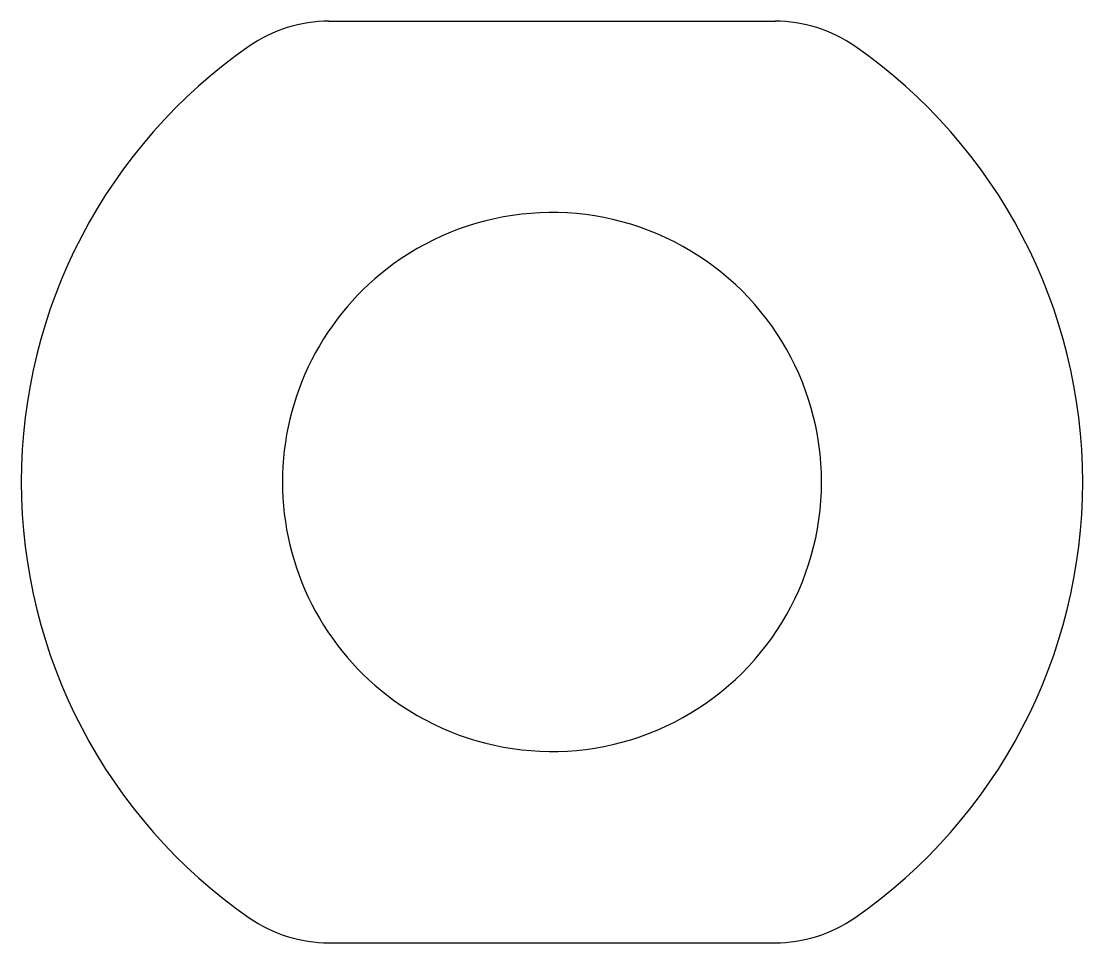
# Model space of a CAD drawing. Header units: millimetres. Extents: x -19 to 19, y -16.5 to 16.5.
import ezdxf

# ---------------------------------------------------------------- set-up
doc = ezdxf.new("R2010")
doc.units = ezdxf.units.MM
doc.layers.add('3', color=7, linetype='Continuous', true_color=0xffffff)

msp = doc.modelspace()

# ---------------------------------------------------------------- linework, layer by layer
at = {"layer": '3', "color": 163, "linetype": 'Continuous', "lineweight": 25}
for p, q in [((-7.984334, 16.499724), (7.984386, 16.499724)), ((-7.984334, -16.500276), (7.984386, -16.500276))]:
    msp.add_line(p, q, dxfattribs=at)
for centre, radius, start, end in [((-7.984334, 11.499724), 5, 90, 107.385972), ((7.984386, 11.499724), 5, 72.614028, 90), ((-7.984333, 11.499723), 5.000001, 107.385972, 124.77194), ((7.984386, 11.499723), 5.000001, 55.22806, 72.614028), ((0.000026, -0.000276), 19, 124.771945, 180), ((0.000026, -0.000276), 19, 0, 55.228055), ((0.000026, -0.000276), 19, 180, 235.228055), ((0.000026, -0.000276), 19, 304.771945, 360), ((-7.984333, -11.500275), 5.000001, 235.22806, 252.614028), ((7.984386, -11.500275), 5.000001, 287.385972, 304.77194), ((-7.984334, -11.500276), 5, 252.614028, 270), ((7.984386, -11.500276), 5, 270, 287.385972)]:
    msp.add_arc(centre, radius, start, end, dxfattribs=at)
at = {"layer": '3', "color": 51, "linetype": 'Continuous', "lineweight": 25}
for centre, radius, start, end in [((0, -0.000552), 9.650195, 63.00028, 125.998937), ((0.000141, -0.000276), 9.649886, 0, 63.00028), ((-0.000418, 0.000024), 9.649483, 125.998937, 153.00035), ((0.00017, -0.000276), 9.650144, 153.00035, 180), ((0.00017, -0.000276), 9.650144, 180, 206.99965), ((0.000141, -0.000276), 9.649886, 296.99972, 0), ((-0.000418, -0.000576), 9.649483, 206.99965, 234.001063), ((0, 0), 9.650195, 234.001063, 296.99972)]:
    msp.add_arc(centre, radius, start, end, dxfattribs=at)

doc.saveas('drawing.dxf')
